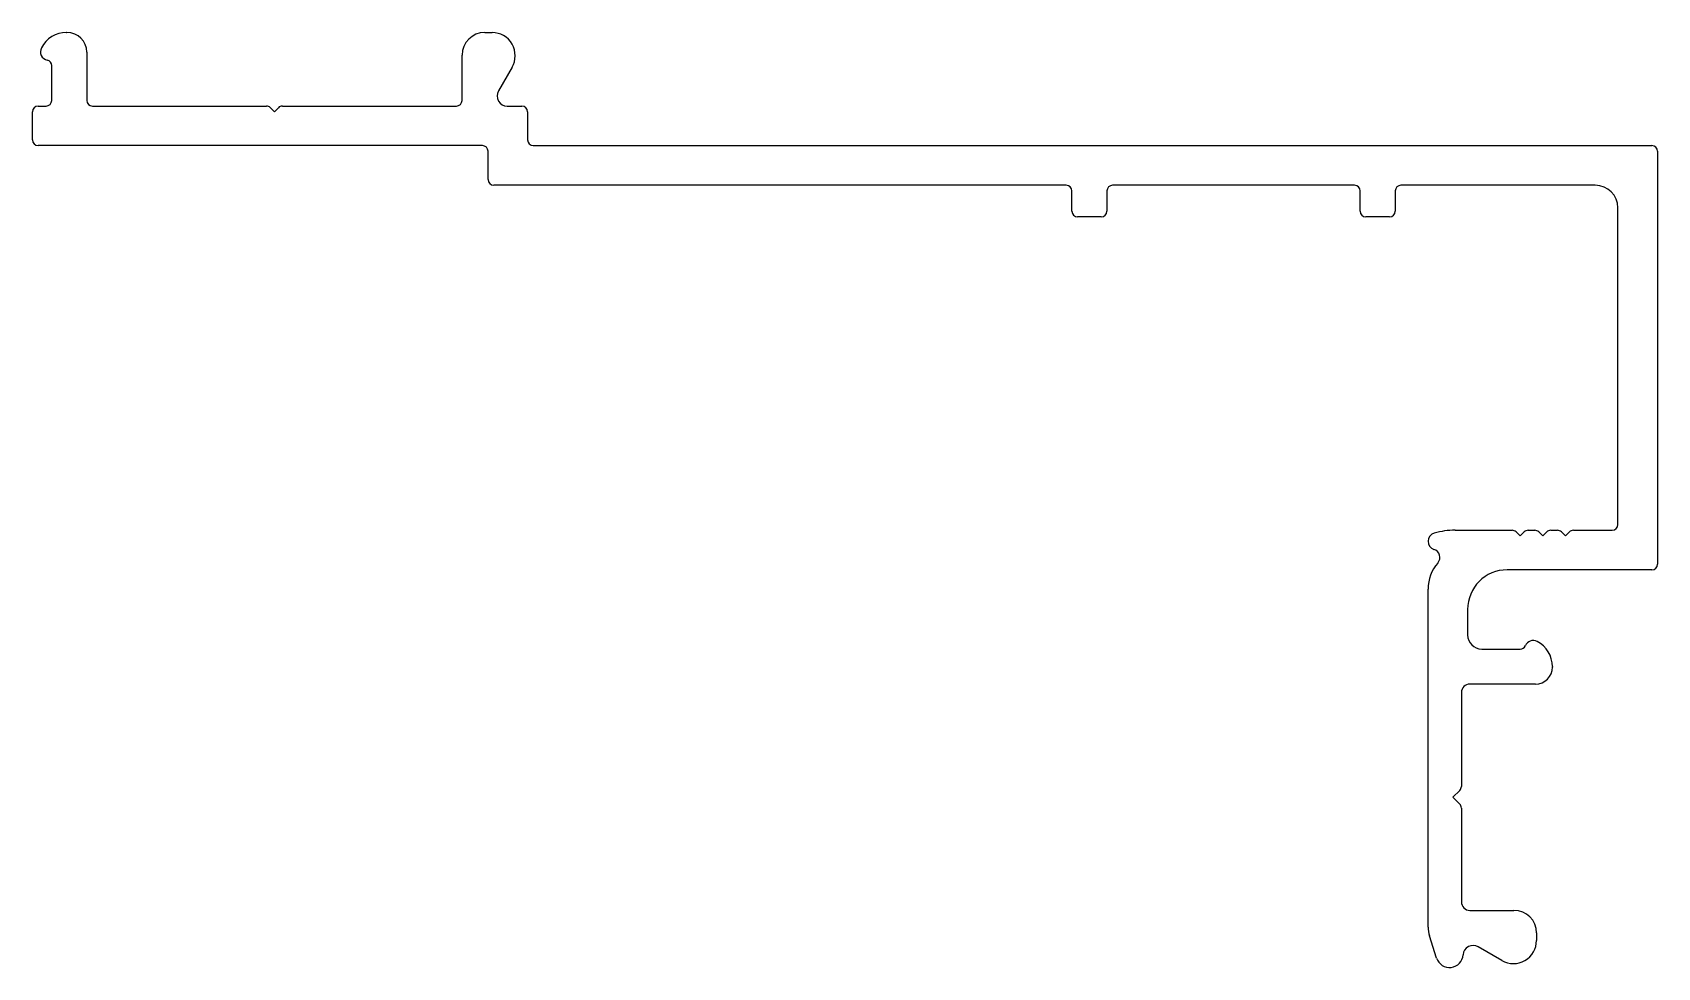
# Model space of a CAD drawing. Extents: x -36.5 to 36.5, y -24.1 to 17.8.
import ezdxf

# ---------------------------------------------------------------- set-up
doc = ezdxf.new("R2010")
doc.units = 0
doc.header["$MEASUREMENT"] = 0
doc.layers.get('0').update_dxf_attribs({"linetype": 'CONTINUOUS'})

msp = doc.modelspace()

# ---------------------------------------------------------------- linework, layer by layer
for p, q in [((-35.001, 17.842), (-34.979, 17.842)), ((-16.208, 17.842), (-15.878, 17.842)), ((-34.09, 16.953), (-34.09, 14.794)), ((-17.224, 14.794), (-17.224, 16.826)), ((-35.664, 14.794), (-35.664, 16.356)), ((-14.976, 16.28), (-15.589, 15.218)), ((-36.528, 13.016), (-36.528, 14.286)), ((-36.274, 14.54), (-35.918, 14.54)), ((-33.836, 14.54), (-26.016, 14.54)), ((-25.837, 14.465), (-25.657, 14.286)), ((-25.657, 14.286), (-25.477, 14.465)), ((-25.298, 14.54), (-17.478, 14.54)), ((-15.197, 14.54), (-14.532, 14.54)), ((-14.278, 14.286), (-14.278, 13.016)), ((-16.31, 12.762), (-36.274, 12.762)), ((-16.056, 11.238), (-16.056, 12.508)), ((-14.024, 12.762), (36.243, 12.762)), ((36.497, 12.508), (36.497, -6.034)), ((9.929, 10.984), (-15.802, 10.984)), ((22.883, 10.984), (12.011, 10.984)), ((33.703, 10.984), (24.965, 10.984)), ((10.183, 9.815), (10.183, 10.73)), ((11.757, 10.73), (11.757, 9.815)), ((23.137, 9.815), (23.137, 10.73)), ((24.711, 10.73), (24.711, 9.815)), ((11.503, 9.561), (10.437, 9.561)), ((24.457, 9.561), (23.391, 9.561)), ((34.719, -4.256), (34.719, 9.968)), ((27.405, -4.51), (29.965, -4.51)), ((30.145, -4.585), (30.325, -4.764)), ((30.325, -4.764), (30.504, -4.585)), ((30.684, -4.51), (30.981, -4.51)), ((31.161, -4.585), (31.341, -4.764)), ((31.341, -4.764), (31.52, -4.585)), ((31.7, -4.51), (31.997, -4.51)), ((32.177, -4.585), (32.357, -4.764)), ((32.357, -4.764), (32.536, -4.585)), ((32.716, -4.51), (34.465, -4.51)), ((36.243, -6.288), (29.741, -6.288)), ((26.185, -22.331), (26.185, -7.152)), ((27.963, -8.066), (27.963, -9.209)), ((28.598, -9.844), (30.327, -9.844)), ((31.773, -10.635), (31.773, -10.657)), ((31.011, -11.419), (28.064, -11.419)), ((27.683, -11.8), (27.683, -16.013)), ((27.609, -16.192), (27.302, -16.499)), ((27.302, -16.499), (27.609, -16.806)), ((27.683, -16.985), (27.683, -21.198)), ((28.064, -21.579), (30.045, -21.579)), ((31.061, -22.595), (31.061, -22.926)), ((26.571, -23.723), (26.247, -22.724)), ((29.499, -23.828), (28.436, -23.214))]:
    msp.add_line(p, q)
for centre, radius, start, end in [((-35.001, 16.572), 1.27, 90, 152.79711), ((-34.979, 16.953), 0.889, 360, 90), ((-16.208, 16.826), 1.016, 90, 180), ((-15.878, 16.8), 1.041, 330, 90), ((-35.791, 16.978), 0.381, 152.79711, 258.46304), ((-35.918, 16.356), 0.254, 0, 78.46304), ((-35.918, 14.794), 0.254, 270, 360), ((-33.836, 14.794), 0.254, 180, 270), ((-17.478, 14.794), 0.254, 270, 360), ((-15.197, 14.992), 0.452, 150, 270), ((-36.274, 14.286), 0.254, 90, 180), ((-26.016, 14.286), 0.254, 45, 90), ((-25.298, 14.286), 0.254, 90, 135), ((-14.532, 14.286), 0.254, 0, 90), ((-36.274, 13.016), 0.254, 180, 270), ((-16.31, 12.508), 0.254, 0, 90), ((-14.024, 13.016), 0.254, 180, 270), ((36.243, 12.508), 0.254, 0, 90), ((-15.802, 11.238), 0.254, 180, 270), ((9.929, 10.73), 0.254, 360, 90), ((12.011, 10.73), 0.254, 90, 180), ((22.883, 10.73), 0.254, 0, 90), ((24.965, 10.73), 0.254, 90, 180), ((33.703, 9.968), 1.016, 0, 90), ((10.437, 9.815), 0.254, 180, 270), ((11.503, 9.815), 0.254, 270, 0), ((23.391, 9.815), 0.254, 180, 270), ((24.457, 9.815), 0.254, 270, 360), ((34.465, -4.256), 0.254, 270, 0), ((26.566, -5.004), 0.381, 105.32436, 252.5424), ((27.405, -8.066), 3.556, 90, 105.32436), ((29.965, -4.764), 0.254, 45, 90), ((30.684, -4.764), 0.254, 90, 135), ((30.981, -4.764), 0.254, 45, 90), ((31.7, -4.764), 0.254, 90, 135), ((31.997, -4.764), 0.254, 45, 90), ((32.716, -4.764), 0.254, 90, 135), ((26.337, -5.731), 0.381, 318.8458, 72.5424), ((27.963, -7.152), 1.778, 138.8458, 180), ((29.741, -8.066), 1.778, 90, 180), ((36.243, -6.034), 0.254, 270, 360), ((28.598, -9.209), 0.635, 180, 270), ((30.909, -9.844), 0.381, 62.79711, 156.42182), ((30.327, -9.59), 0.254, 270, 336.42182), ((30.503, -10.635), 1.27, 360, 62.79711), ((31.011, -10.657), 0.762, 270, 0), ((28.064, -11.8), 0.381, 90, 180), ((27.429, -16.013), 0.254, 315, 0), ((27.429, -16.985), 0.254, 360, 45), ((28.064, -21.198), 0.381, 180, 270), ((30.045, -22.595), 1.016, 360, 90), ((27.455, -22.331), 1.27, 180, 198), ((28.21, -23.606), 0.452, 60, 176.15913), ((30.02, -22.926), 1.041, 240, 360), ((27.151, -23.535), 0.61, 198, 356.15913)]:
    msp.add_arc(centre, radius, start, end)

doc.saveas('drawing.dxf')
